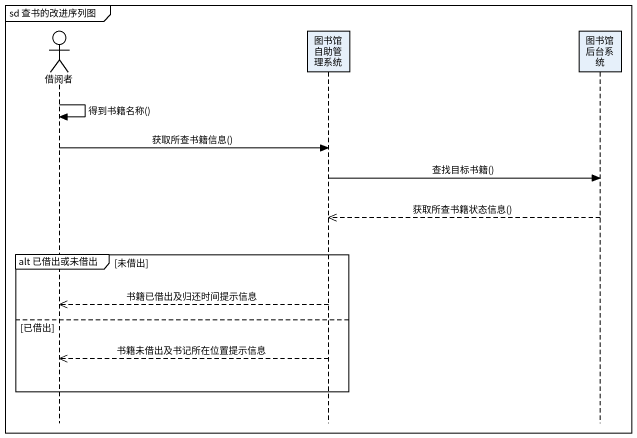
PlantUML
@startuml
mainframe sd 查书的改进序列图
hide footbox
actor 借阅者
participant 图书馆自助管理系统
participant 图书馆后台系统

借阅者 -> 借阅者 : 得到书籍名称()
借阅者 -> 图书馆自助管理系统 : 获取所查书籍信息()
图书馆自助管理系统 -> 图书馆后台系统 : 查找目标书籍()
图书馆后台系统 -->> 图书馆自助管理系统 : 获取所查书籍状态信息()
group alt 已借出或未借出 [未借出]
  图书馆自助管理系统 -->> 借阅者 : 书籍已借出及归还时间提示信息
else 已借出
  图书馆自助管理系统 -->> 借阅者 : 书籍未借出及书记所在位置提示信息
end
@enduml
